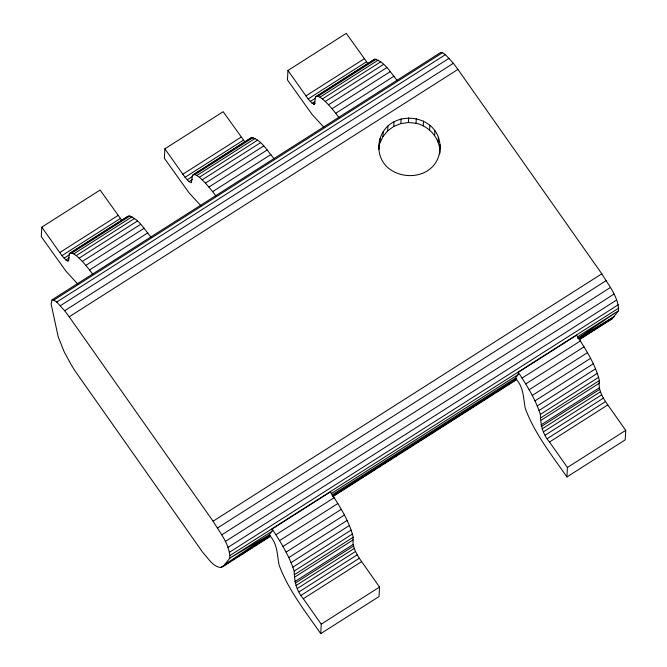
<?xml version="1.0" encoding="UTF-8"?>
<svg xmlns="http://www.w3.org/2000/svg" width="667" height="667" viewBox="0 0 667 667"><rect width="100%" height="100%" fill="white"/><g stroke="black" fill="none" stroke-linecap="round" stroke-linejoin="round"><path stroke-width="1" d="M439.578 153.802C446.64 109.596 378.022 104.852 378.673 149.558M439.628 153.702L440.003 144.489M121.861 220.427L100.083 190.045L41.779 227.155L41.279 236.643L65.991 271.227L77.914 284.2M244.947 142.079L223.178 111.697L164.866 148.808L164.374 158.296L189.086 192.88L201 205.861M51.993 299.9L53.852 300.083L56.728 302.059L64.674 310.714L69.21 316.8L213.09 521.219C219.868 532.608 229.823 544.214 229.898 558.071L223.22 566.4L220.769 567.542C212.515 566.642 208.112 557.887 202.843 552.518L74.979 370.86L71.169 364.682L64.165 351.801L58.229 336.902L51.134 304.102L51.993 299.9L440.695 52.485L442.554 52.676L445.431 54.652L453.377 63.298L457.912 69.393L601.801 273.803C608.571 285.201 618.526 296.807 618.601 310.664L611.922 318.993L579.456 339.653M368.042 63.732L346.265 33.35L287.961 70.46L287.46 79.948L312.173 114.532L324.095 127.514M272.011 531.274L272.128 528.998L330.432 491.879C339.528 506.095 349.116 520.669 353.227 537.227C351.642 546.365 356.587 554.427 361.622 561.606L379.54 587.052L379.039 596.54L320.735 633.65C305.553 611.747 288.469 590.353 279.114 565.082C276.905 554.144 277.78 543.905 269.185 534.934L272.011 531.274L229.898 558.071L269.176 534.926L225.346 564.115L270.093 535.626M320.735 633.65L321.236 624.162L303.318 598.716C296.415 590.82 294.355 581.099 294.18 571.094C289.27 555.936 280.807 542.238 272.128 528.998M378.773 149.6L380.107 138.544M379.857 143.288L382.941 136.602L383.183 131.858M382.941 136.602L387.669 130.865L387.919 126.121M387.669 130.865L393.763 126.43L394.014 121.686M393.763 126.43L400.825 123.587L401.075 118.851M400.825 123.587L408.412 122.511L408.663 117.776M439.753 149.233C438.444 136.56 428.347 126.055 416.058 123.27L416.308 118.526M423.27 125.821L423.52 121.077M429.606 129.99L429.848 125.246M434.659 135.526L434.909 130.782M438.111 142.079L438.361 137.335M518.192 374.579L518.309 372.303L576.613 335.193C585.709 349.4 595.298 363.982 599.408 380.54C597.815 389.67 602.768 397.732 607.804 404.911L625.721 430.357L625.221 439.845L566.917 476.955C551.734 455.061 534.651 433.658 525.288 408.387C523.086 397.449 523.962 387.21 515.358 378.239L518.192 374.579L331.191 493.597M566.917 476.955L567.409 467.475L549.5 442.021C542.596 434.125 540.537 424.404 540.362 414.399C535.451 399.25 526.988 385.543 518.309 372.303M151.117 237.194C144.439 229.748 138.819 218.451 128.564 215.866L70.26 252.976L69.31 253.819L68.301 261.055L65.933 259.98L61.956 255.653L41.779 227.155M274.212 158.846C267.525 151.401 261.906 140.103 251.659 137.519L193.355 174.629L192.396 175.471L191.387 182.708L189.019 181.632L185.051 177.305L164.866 148.808M397.299 80.499C390.62 73.053 385.001 61.756 374.746 59.171L316.441 96.281L315.483 97.124L314.482 104.36L312.114 103.285L308.137 98.958L287.961 70.46M439.728 151.801C433.85 187.002 377.489 181.616 378.873 145.765M251.659 137.519L192.396 175.471M374.746 59.171L315.483 97.124M577.905 338.244L618.601 310.664L577.372 336.91M59.696 252.61L118.001 215.491M182.783 174.262L241.087 137.144M305.87 95.915L364.182 58.804M61.956 255.653L120.268 218.543M185.051 177.305L243.355 140.195M308.137 98.958L366.441 61.848M69.31 253.819L127.614 216.708M70.26 252.976L71.761 253.001L130.065 215.883M193.355 174.629L194.847 174.654L253.152 137.544M316.441 96.281L317.934 96.306L376.246 59.196M64.09 258.162L69.31 254.844M187.177 179.815L192.396 176.497M310.263 101.467L315.491 98.149M71.761 253.001L73.762 253.885L132.066 216.775M194.847 174.654L196.848 175.538L255.153 138.428M317.934 96.306L319.943 97.19L378.247 60.08M65.933 259.98L69.418 257.762M189.019 181.632L192.505 179.415M312.114 103.285L314.724 101.617M67.367 260.964L69.11 259.855M313.548 104.269L315.291 103.16M73.762 253.885L76.23 255.611L134.534 218.501M196.848 175.538L199.316 177.264L257.62 140.153M319.943 97.19L322.411 98.916L380.715 61.806M76.23 255.611L79.106 258.154L137.41 221.035M199.316 177.264L202.193 179.807L260.505 142.688M322.411 98.916L325.288 101.459L383.592 64.349M79.106 258.154L82.333 261.439L140.637 224.329M202.193 179.807L205.419 183.091L263.723 145.981M325.288 101.459L328.514 104.744L386.818 67.634M82.333 261.439L85.835 265.408L144.139 228.297M205.419 183.091L208.921 187.06L267.225 149.95M328.514 104.744L332.016 108.713L390.32 71.602M85.835 265.408L89.536 269.968L147.841 232.858M208.921 187.06L212.631 191.621L270.935 154.511M332.016 108.713L335.718 113.273L394.022 76.163M53.852 300.083L442.554 52.676M56.728 302.059L445.431 54.652M60.422 305.686L449.124 58.271M64.674 310.714L453.377 63.298M69.21 316.8L457.912 69.393M213.09 521.219L601.801 273.803M217.592 527.956L606.295 280.54M221.744 534.876L610.447 287.469M225.279 541.512L613.982 294.105M227.947 547.415L616.65 300.008M229.573 552.176L618.276 304.769M230.04 555.478L618.743 308.071M331.874 495.022L515.358 378.231M332.391 495.973L516.65 378.689M578.948 339.044L614.049 316.7L578.047 338.469M220.769 567.542L230.415 561.397M232.174 560.28L235.684 558.046M237.435 556.928L252.351 547.432M254.11 546.315L257.62 544.08M259.371 542.963L269.026 536.818M334.834 494.939L338.344 492.705M340.095 491.587L359.405 479.298M362.031 477.622L375.196 469.243M377.83 467.567L381.341 465.333M383.091 464.215L391.871 458.638M393.622 457.52L397.132 455.286M399.766 453.61L403.277 451.376M405.027 450.258L408.538 448.024M410.297 446.907L413.807 444.672M415.558 443.555L419.068 441.321M420.819 440.203L435.743 430.707M437.494 429.59L441.004 427.355M442.755 426.238L478.731 403.343M480.49 402.226L494.53 393.288M496.281 392.171L505.936 386.026M507.687 384.909L511.197 382.683M512.956 381.566L515.583 379.89M579.64 339.119L581.391 338.002M583.15 336.885L591.921 331.299M593.68 330.182L597.19 327.947M598.941 326.83L608.596 320.685M223.22 566.4L270.602 536.243M332.9 496.59L516.283 379.865M275.913 534.751L334.225 497.64M522.094 378.056L580.398 340.945M279.548 540.62L337.861 503.502M525.729 383.925L584.034 346.815M282.958 546.465L341.262 509.346M529.139 389.77L587.444 352.66M286.06 552.159L344.364 515.049M532.233 395.464L590.537 358.354M288.786 557.579L347.09 520.468M534.959 400.892L593.263 363.773M291.079 562.614L349.383 525.504M537.252 405.928L595.564 368.809M292.888 567.15L351.192 530.04M539.069 410.455L597.374 373.345M294.18 571.094L352.484 533.975M540.362 414.399L598.666 377.289M294.922 574.345L353.227 537.227M541.095 417.65L599.408 380.54M295.097 576.838L353.402 539.728M541.271 420.143L599.583 383.033M294.847 581.582L353.151 544.472M541.029 424.887L599.333 387.777M295.081 583.233L353.385 546.123M541.262 426.538L599.566 389.428M295.89 585.618L354.194 548.499M542.071 428.923L600.375 391.812M297.224 588.569L355.528 551.451M543.405 431.874L601.709 394.764M298.991 591.887L357.295 554.777M545.172 435.192L603.477 398.082M301.067 595.348L359.371 558.237M547.248 438.653L605.553 401.542M303.318 598.716L361.622 561.606M549.5 442.021L607.804 404.911M321.236 624.162L379.54 587.052M567.409 467.475L625.721 430.357M609.471 320.127L611.922 318.993M408.412 122.511L416.058 123.27M335.718 113.273L338.994 117.609M212.631 191.621L215.908 195.956M89.536 269.968L92.813 274.304"/></g></svg>
